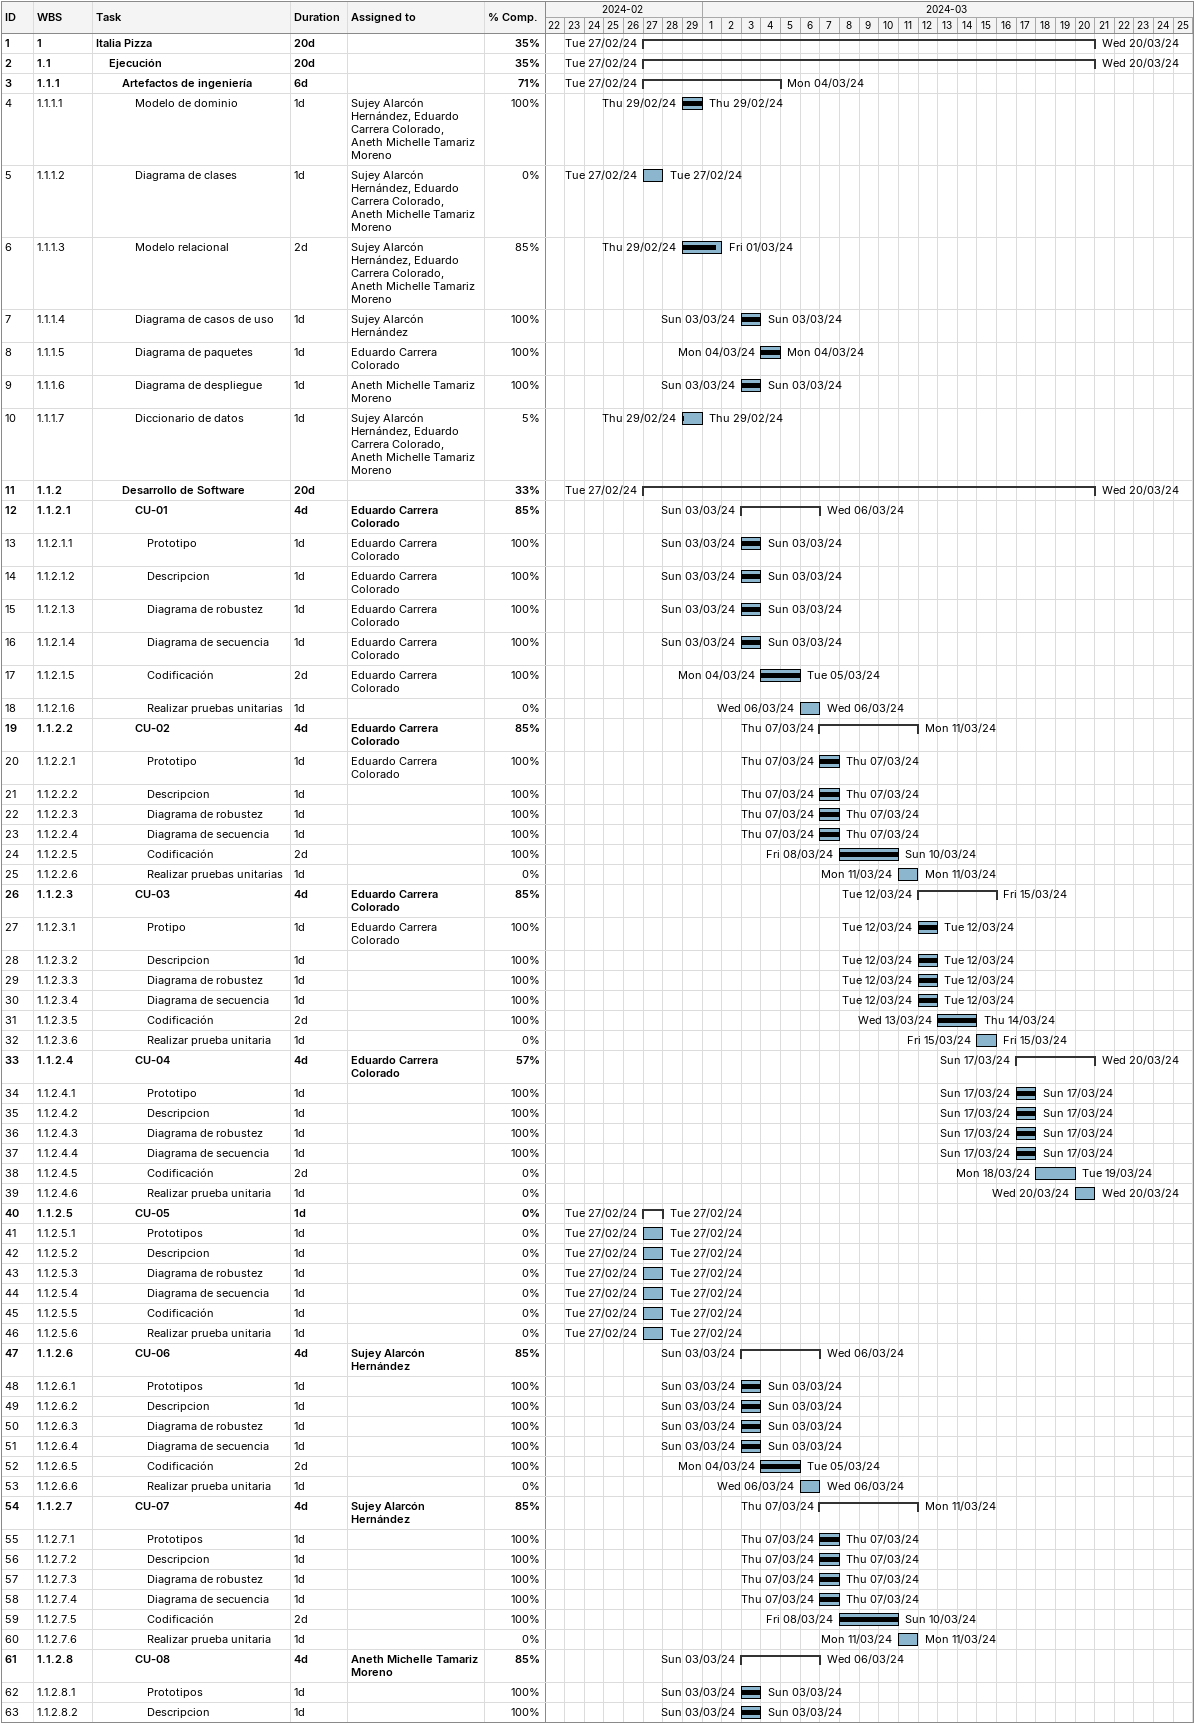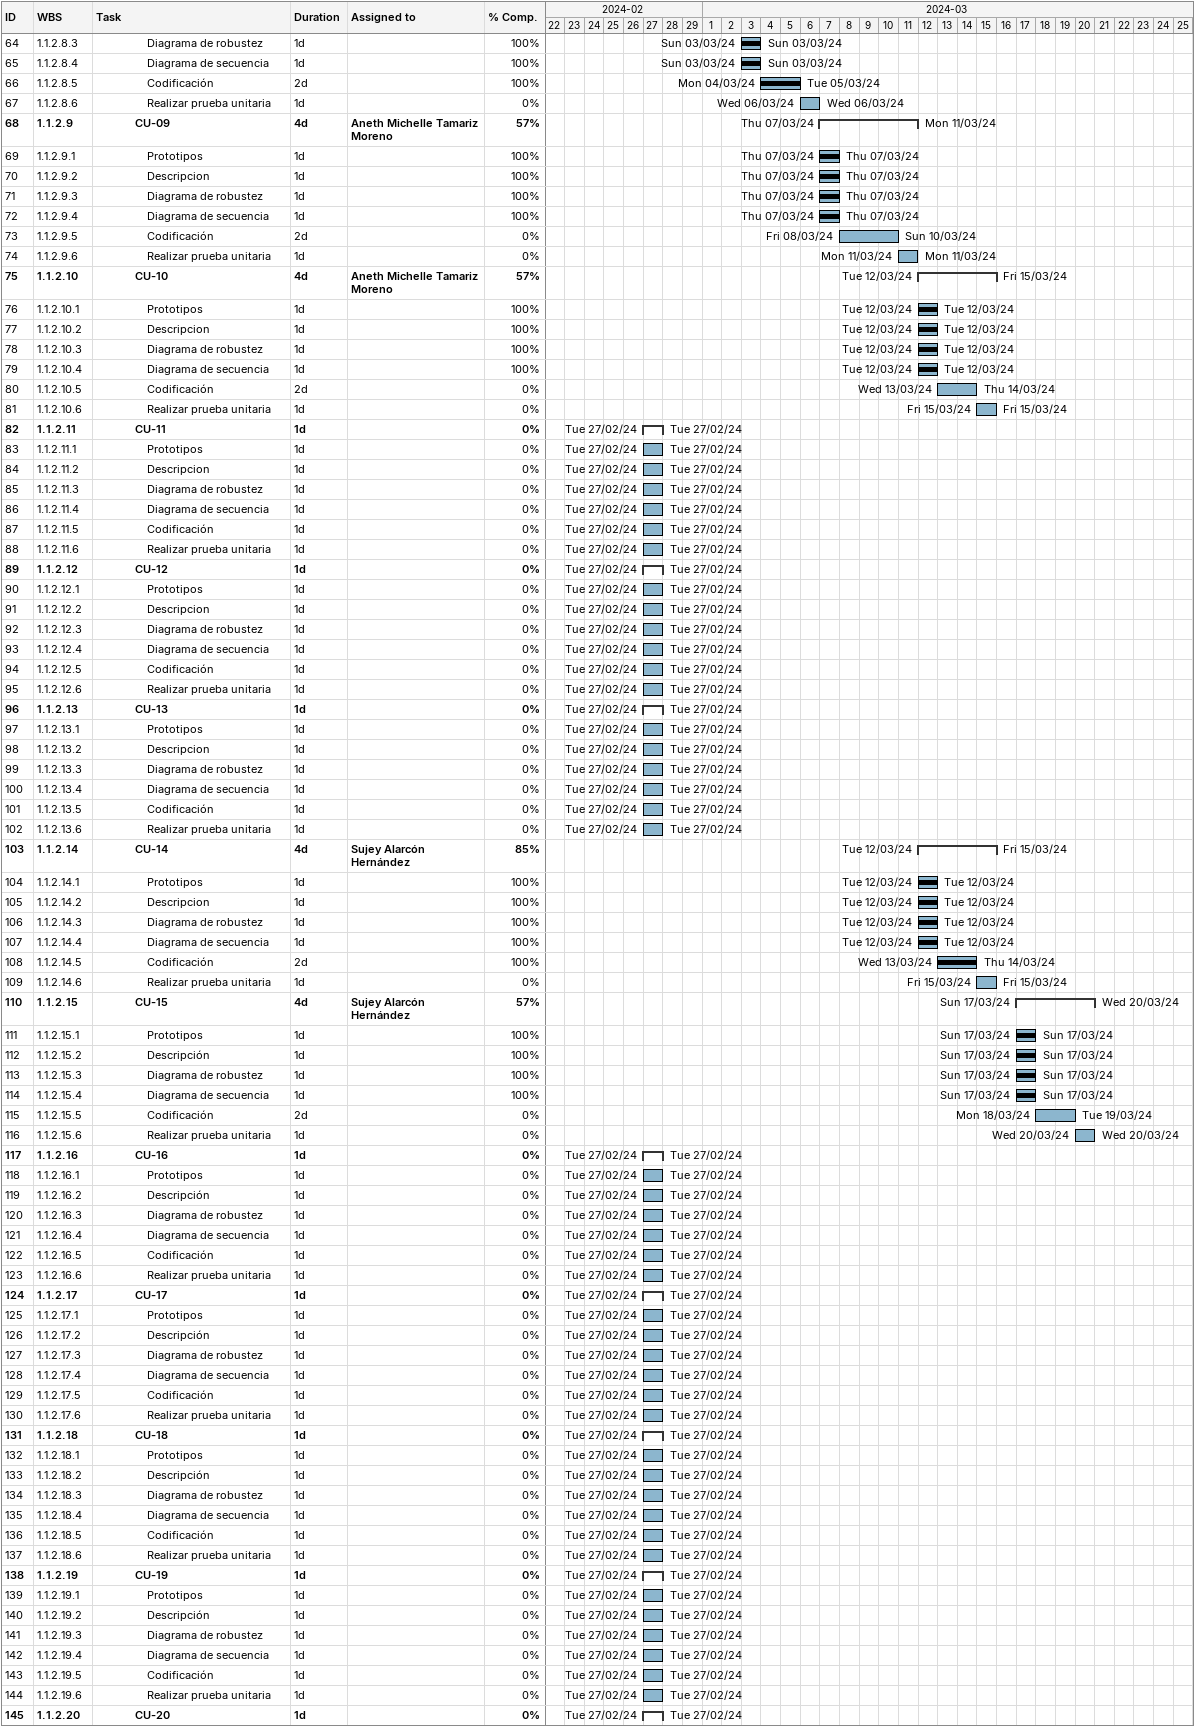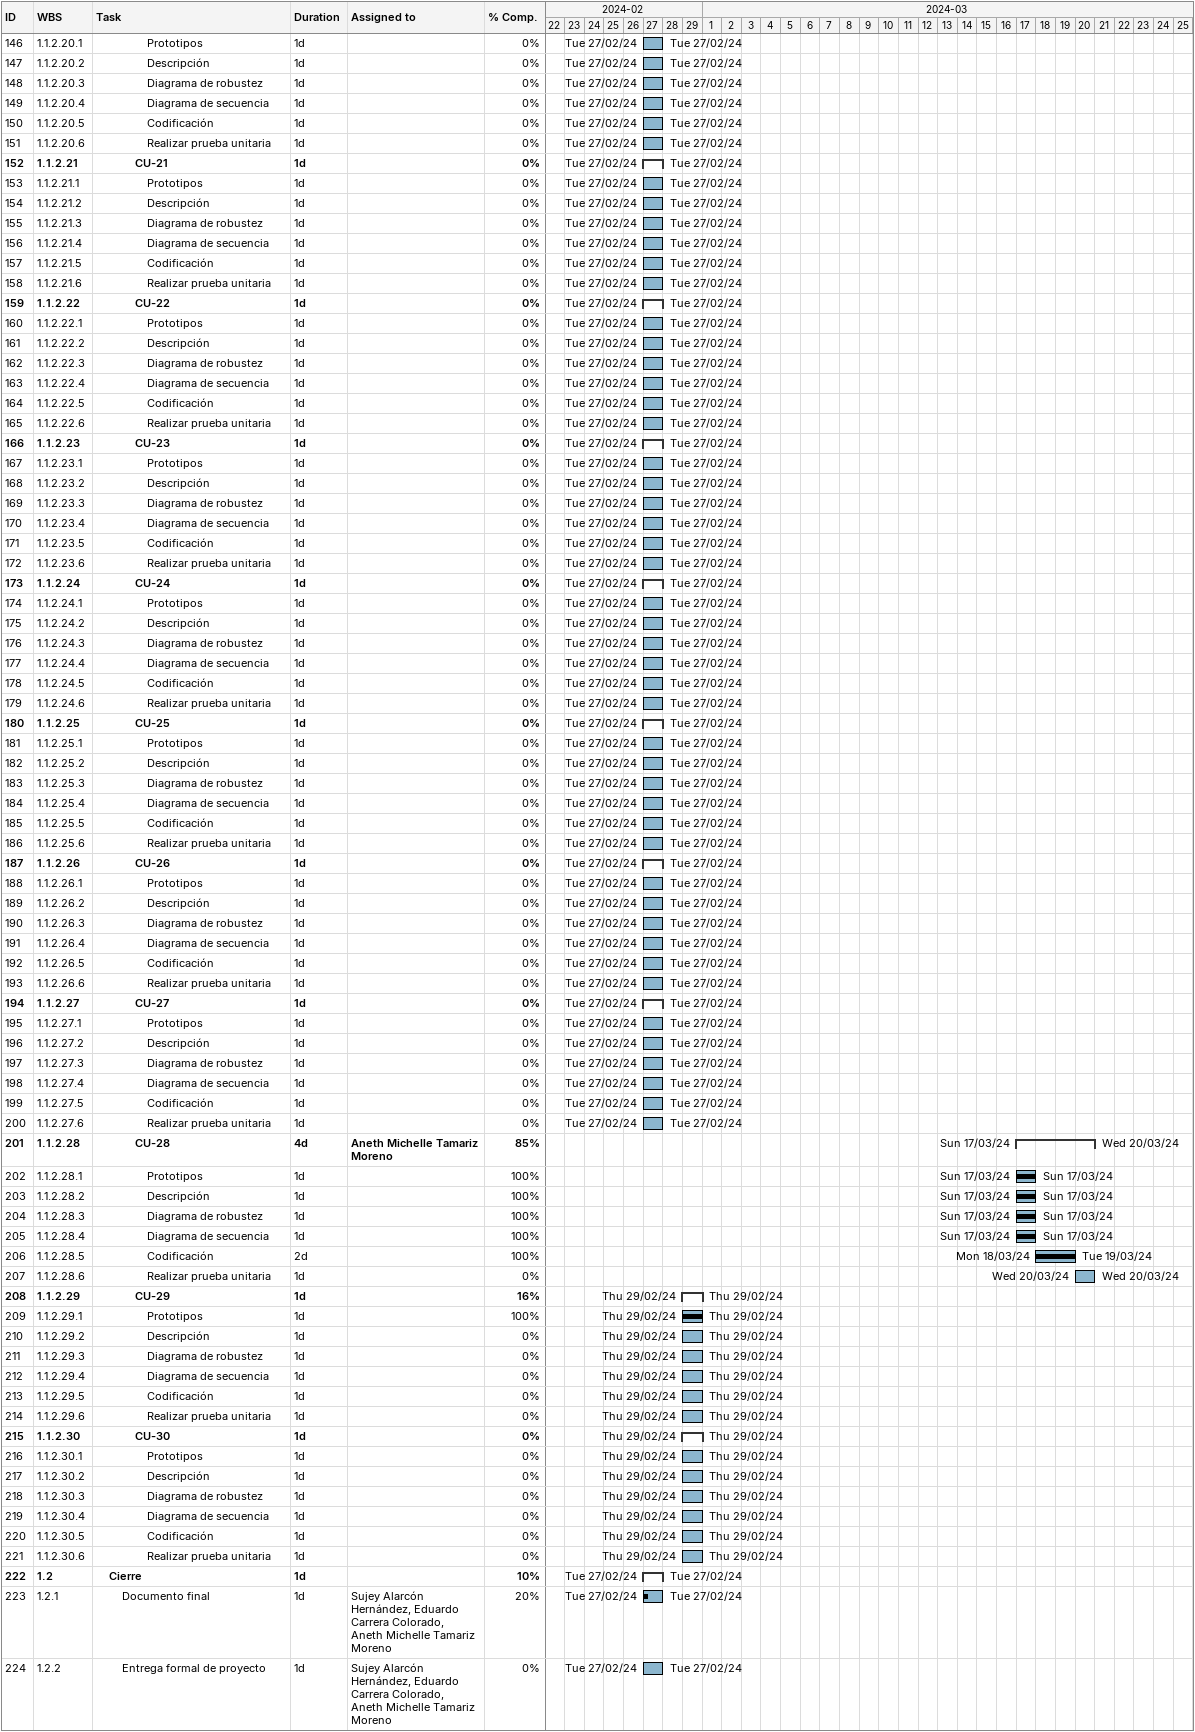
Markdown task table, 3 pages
| ID | WBS | Task | Duration | Start | Finish | Resources | % complete |
|---|---|---|---|---|---|---|---|
| 1 | 1 | **Italia Pizza** | 20d | 2024-02-27 | 2024-03-20 |  | 35 |
| 2 | 1.1 | **Ejecución** | 20d | 2024-02-27 | 2024-03-20 |  | 35 |
| 3 | 1.1.1 | **Artefactos de ingeniería** | 6d | 2024-02-27 | 2024-03-04 |  | 71 |
| 4 | 1.1.1.1 | Modelo de dominio | 1d | 2024-02-29 | 2024-02-29 | Sujey Alarcón Hernández, Eduardo Carrera Colorado, Aneth Michelle Tamariz Moreno | 100 |
| 5 | 1.1.1.2 | Diagrama de clases | 1d | 2024-02-27 | 2024-02-27 | Sujey Alarcón Hernández, Eduardo Carrera Colorado, Aneth Michelle Tamariz Moreno | 0 |
| 6 | 1.1.1.3 | Modelo relacional | 2d | 2024-02-29 | 2024-03-01 | Sujey Alarcón Hernández, Eduardo Carrera Colorado, Aneth Michelle Tamariz Moreno | 85 |
| 7 | 1.1.1.4 | Diagrama de casos de uso | 1d | 2024-03-03 | 2024-03-03 | Sujey Alarcón Hernández | 100 |
| 8 | 1.1.1.5 | Diagrama de paquetes | 1d | 2024-03-04 | 2024-03-04 | Eduardo Carrera Colorado | 100 |
| 9 | 1.1.1.6 | Diagrama de despliegue | 1d | 2024-03-03 | 2024-03-03 | Aneth Michelle Tamariz Moreno | 100 |
| 10 | 1.1.1.7 | Diccionario de datos | 1d | 2024-02-29 | 2024-02-29 | Sujey Alarcón Hernández, Eduardo Carrera Colorado, Aneth Michelle Tamariz Moreno | 5 |
| 11 | 1.1.2 | **Desarrollo de Software** | 20d | 2024-02-27 | 2024-03-20 |  | 33 |
| 12 | 1.1.2.1 | **CU-01** | 4d | 2024-03-03 | 2024-03-06 | Eduardo Carrera Colorado | 85 |
| 13 | 1.1.2.1.1 | Prototipo | 1d | 2024-03-03 | 2024-03-03 | Eduardo Carrera Colorado | 100 |
| 14 | 1.1.2.1.2 | Descripcion | 1d | 2024-03-03 | 2024-03-03 | Eduardo Carrera Colorado | 100 |
| 15 | 1.1.2.1.3 | Diagrama de robustez | 1d | 2024-03-03 | 2024-03-03 | Eduardo Carrera Colorado | 100 |
| 16 | 1.1.2.1.4 | Diagrama de secuencia | 1d | 2024-03-03 | 2024-03-03 | Eduardo Carrera Colorado | 100 |
| 17 | 1.1.2.1.5 | Codificación | 2d | 2024-03-04 | 2024-03-05 | Eduardo Carrera Colorado | 100 |
| 18 | 1.1.2.1.6 | Realizar pruebas unitarias | 1d | 2024-03-06 | 2024-03-06 |  | 0 |
| 19 | 1.1.2.2 | **CU-02** | 4d | 2024-03-07 | 2024-03-11 | Eduardo Carrera Colorado | 85 |
| 20 | 1.1.2.2.1 | Prototipo | 1d | 2024-03-07 | 2024-03-07 | Eduardo Carrera Colorado | 100 |
| 21 | 1.1.2.2.2 | Descripcion | 1d | 2024-03-07 | 2024-03-07 |  | 100 |
| 22 | 1.1.2.2.3 | Diagrama de robustez | 1d | 2024-03-07 | 2024-03-07 |  | 100 |
| 23 | 1.1.2.2.4 | Diagrama de secuencia | 1d | 2024-03-07 | 2024-03-07 |  | 100 |
| 24 | 1.1.2.2.5 | Codificación | 2d | 2024-03-08 | 2024-03-10 |  | 100 |
| 25 | 1.1.2.2.6 | Realizar pruebas unitarias | 1d | 2024-03-11 | 2024-03-11 |  | 0 |
| 26 | 1.1.2.3 | **CU-03** | 4d | 2024-03-12 | 2024-03-15 | Eduardo Carrera Colorado | 85 |
| 27 | 1.1.2.3.1 | Protipo | 1d | 2024-03-12 | 2024-03-12 | Eduardo Carrera Colorado | 100 |
| 28 | 1.1.2.3.2 | Descripcion | 1d | 2024-03-12 | 2024-03-12 |  | 100 |
| 29 | 1.1.2.3.3 | Diagrama de robustez | 1d | 2024-03-12 | 2024-03-12 |  | 100 |
| 30 | 1.1.2.3.4 | Diagrama de secuencia | 1d | 2024-03-12 | 2024-03-12 |  | 100 |
| 31 | 1.1.2.3.5 | Codificación | 2d | 2024-03-13 | 2024-03-14 |  | 100 |
| 32 | 1.1.2.3.6 | Realizar prueba unitaria | 1d | 2024-03-15 | 2024-03-15 |  | 0 |
| 33 | 1.1.2.4 | **CU-04** | 4d | 2024-03-17 | 2024-03-20 | Eduardo Carrera Colorado | 57 |
| 34 | 1.1.2.4.1 | Prototipo | 1d | 2024-03-17 | 2024-03-17 |  | 100 |
| 35 | 1.1.2.4.2 | Descripcion | 1d | 2024-03-17 | 2024-03-17 |  | 100 |
| 36 | 1.1.2.4.3 | Diagrama de robustez | 1d | 2024-03-17 | 2024-03-17 |  | 100 |
| 37 | 1.1.2.4.4 | Diagrama de secuencia | 1d | 2024-03-17 | 2024-03-17 |  | 100 |
| 38 | 1.1.2.4.5 | Codificación | 2d | 2024-03-18 | 2024-03-19 |  | 0 |
| 39 | 1.1.2.4.6 | Realizar prueba unitaria | 1d | 2024-03-20 | 2024-03-20 |  | 0 |
| 40 | 1.1.2.5 | **CU-05** | 1d | 2024-02-27 | 2024-02-27 |  | 0 |
| 41 | 1.1.2.5.1 | Prototipos | 1d | 2024-02-27 | 2024-02-27 |  | 0 |
| 42 | 1.1.2.5.2 | Descripcion | 1d | 2024-02-27 | 2024-02-27 |  | 0 |
| 43 | 1.1.2.5.3 | Diagrama de robustez | 1d | 2024-02-27 | 2024-02-27 |  | 0 |
| 44 | 1.1.2.5.4 | Diagrama de secuencia | 1d | 2024-02-27 | 2024-02-27 |  | 0 |
| 45 | 1.1.2.5.5 | Codificación | 1d | 2024-02-27 | 2024-02-27 |  | 0 |
| 46 | 1.1.2.5.6 | Realizar prueba unitaria | 1d | 2024-02-27 | 2024-02-27 |  | 0 |
| 47 | 1.1.2.6 | **CU-06** | 4d | 2024-03-03 | 2024-03-06 | Sujey Alarcón Hernández | 85 |
| 48 | 1.1.2.6.1 | Prototipos | 1d | 2024-03-03 | 2024-03-03 |  | 100 |
| 49 | 1.1.2.6.2 | Descripcion | 1d | 2024-03-03 | 2024-03-03 |  | 100 |
| 50 | 1.1.2.6.3 | Diagrama de robustez | 1d | 2024-03-03 | 2024-03-03 |  | 100 |
| 51 | 1.1.2.6.4 | Diagrama de secuencia | 1d | 2024-03-03 | 2024-03-03 |  | 100 |
| 52 | 1.1.2.6.5 | Codificación | 2d | 2024-03-04 | 2024-03-05 |  | 100 |
| 53 | 1.1.2.6.6 | Realizar prueba unitaria | 1d | 2024-03-06 | 2024-03-06 |  | 0 |
| 54 | 1.1.2.7 | **CU-07** | 4d | 2024-03-07 | 2024-03-11 | Sujey Alarcón Hernández | 85 |
| 55 | 1.1.2.7.1 | Prototipos | 1d | 2024-03-07 | 2024-03-07 |  | 100 |
| 56 | 1.1.2.7.2 | Descripcion | 1d | 2024-03-07 | 2024-03-07 |  | 100 |
| 57 | 1.1.2.7.3 | Diagrama de robustez | 1d | 2024-03-07 | 2024-03-07 |  | 100 |
| 58 | 1.1.2.7.4 | Diagrama de secuencia | 1d | 2024-03-07 | 2024-03-07 |  | 100 |
| 59 | 1.1.2.7.5 | Codificación | 2d | 2024-03-08 | 2024-03-10 |  | 100 |
| 60 | 1.1.2.7.6 | Realizar prueba unitaria | 1d | 2024-03-11 | 2024-03-11 |  | 0 |
| 61 | 1.1.2.8 | **CU-08** | 4d | 2024-03-03 | 2024-03-06 | Aneth Michelle Tamariz Moreno | 85 |
| 62 | 1.1.2.8.1 | Prototipos | 1d | 2024-03-03 | 2024-03-03 |  | 100 |
| 63 | 1.1.2.8.2 | Descripcion | 1d | 2024-03-03 | 2024-03-03 |  | 100 |
| 64 | 1.1.2.8.3 | Diagrama de robustez | 1d | 2024-03-03 | 2024-03-03 |  | 100 |
| 65 | 1.1.2.8.4 | Diagrama de secuencia | 1d | 2024-03-03 | 2024-03-03 |  | 100 |
| 66 | 1.1.2.8.5 | Codificación | 2d | 2024-03-04 | 2024-03-05 |  | 100 |
| 67 | 1.1.2.8.6 | Realizar prueba unitaria | 1d | 2024-03-06 | 2024-03-06 |  | 0 |
| 68 | 1.1.2.9 | **CU-09** | 4d | 2024-03-07 | 2024-03-11 | Aneth Michelle Tamariz Moreno | 57 |
| 69 | 1.1.2.9.1 | Prototipos | 1d | 2024-03-07 | 2024-03-07 |  | 100 |
| 70 | 1.1.2.9.2 | Descripcion | 1d | 2024-03-07 | 2024-03-07 |  | 100 |
| 71 | 1.1.2.9.3 | Diagrama de robustez | 1d | 2024-03-07 | 2024-03-07 |  | 100 |
| 72 | 1.1.2.9.4 | Diagrama de secuencia | 1d | 2024-03-07 | 2024-03-07 |  | 100 |
| 73 | 1.1.2.9.5 | Codificación | 2d | 2024-03-08 | 2024-03-10 |  | 0 |
| 74 | 1.1.2.9.6 | Realizar prueba unitaria | 1d | 2024-03-11 | 2024-03-11 |  | 0 |
| 75 | 1.1.2.10 | **CU-10** | 4d | 2024-03-12 | 2024-03-15 | Aneth Michelle Tamariz Moreno | 57 |
| 76 | 1.1.2.10.1 | Prototipos | 1d | 2024-03-12 | 2024-03-12 |  | 100 |
| 77 | 1.1.2.10.2 | Descripcion | 1d | 2024-03-12 | 2024-03-12 |  | 100 |
| 78 | 1.1.2.10.3 | Diagrama de robustez | 1d | 2024-03-12 | 2024-03-12 |  | 100 |
| 79 | 1.1.2.10.4 | Diagrama de secuencia | 1d | 2024-03-12 | 2024-03-12 |  | 100 |
| 80 | 1.1.2.10.5 | Codificación | 2d | 2024-03-13 | 2024-03-14 |  | 0 |
| 81 | 1.1.2.10.6 | Realizar prueba unitaria | 1d | 2024-03-15 | 2024-03-15 |  | 0 |
| 82 | 1.1.2.11 | **CU-11** | 1d | 2024-02-27 | 2024-02-27 |  | 0 |
| 83 | 1.1.2.11.1 | Prototipos | 1d | 2024-02-27 | 2024-02-27 |  | 0 |
| 84 | 1.1.2.11.2 | Descripcion | 1d | 2024-02-27 | 2024-02-27 |  | 0 |
| 85 | 1.1.2.11.3 | Diagrama de robustez | 1d | 2024-02-27 | 2024-02-27 |  | 0 |
| 86 | 1.1.2.11.4 | Diagrama de secuencia | 1d | 2024-02-27 | 2024-02-27 |  | 0 |
| 87 | 1.1.2.11.5 | Codificación | 1d | 2024-02-27 | 2024-02-27 |  | 0 |
| 88 | 1.1.2.11.6 | Realizar prueba unitaria | 1d | 2024-02-27 | 2024-02-27 |  | 0 |
| 89 | 1.1.2.12 | **CU-12** | 1d | 2024-02-27 | 2024-02-27 |  | 0 |
| 90 | 1.1.2.12.1 | Prototipos | 1d | 2024-02-27 | 2024-02-27 |  | 0 |
| 91 | 1.1.2.12.2 | Descripcion | 1d | 2024-02-27 | 2024-02-27 |  | 0 |
| 92 | 1.1.2.12.3 | Diagrama de robustez | 1d | 2024-02-27 | 2024-02-27 |  | 0 |
| 93 | 1.1.2.12.4 | Diagrama de secuencia | 1d | 2024-02-27 | 2024-02-27 |  | 0 |
| 94 | 1.1.2.12.5 | Codificación | 1d | 2024-02-27 | 2024-02-27 |  | 0 |
| 95 | 1.1.2.12.6 | Realizar prueba unitaria | 1d | 2024-02-27 | 2024-02-27 |  | 0 |
| 96 | 1.1.2.13 | **CU-13** | 1d | 2024-02-27 | 2024-02-27 |  | 0 |
| 97 | 1.1.2.13.1 | Prototipos | 1d | 2024-02-27 | 2024-02-27 |  | 0 |
| 98 | 1.1.2.13.2 | Descripcion | 1d | 2024-02-27 | 2024-02-27 |  | 0 |
| 99 | 1.1.2.13.3 | Diagrama de robustez | 1d | 2024-02-27 | 2024-02-27 |  | 0 |
| 100 | 1.1.2.13.4 | Diagrama de secuencia | 1d | 2024-02-27 | 2024-02-27 |  | 0 |
| 101 | 1.1.2.13.5 | Codificación | 1d | 2024-02-27 | 2024-02-27 |  | 0 |
| 102 | 1.1.2.13.6 | Realizar prueba unitaria | 1d | 2024-02-27 | 2024-02-27 |  | 0 |
| 103 | 1.1.2.14 | **CU-14** | 4d | 2024-03-12 | 2024-03-15 | Sujey Alarcón Hernández | 85 |
| 104 | 1.1.2.14.1 | Prototipos | 1d | 2024-03-12 | 2024-03-12 |  | 100 |
| 105 | 1.1.2.14.2 | Descripcion | 1d | 2024-03-12 | 2024-03-12 |  | 100 |
| 106 | 1.1.2.14.3 | Diagrama de robustez | 1d | 2024-03-12 | 2024-03-12 |  | 100 |
| 107 | 1.1.2.14.4 | Diagrama de secuencia | 1d | 2024-03-12 | 2024-03-12 |  | 100 |
| 108 | 1.1.2.14.5 | Codificación | 2d | 2024-03-13 | 2024-03-14 |  | 100 |
| 109 | 1.1.2.14.6 | Realizar prueba unitaria | 1d | 2024-03-15 | 2024-03-15 |  | 0 |
| 110 | 1.1.2.15 | **CU-15** | 4d | 2024-03-17 | 2024-03-20 | Sujey Alarcón Hernández | 57 |
| 111 | 1.1.2.15.1 | Prototipos | 1d | 2024-03-17 | 2024-03-17 |  | 100 |
| 112 | 1.1.2.15.2 | Descripción | 1d | 2024-03-17 | 2024-03-17 |  | 100 |
| 113 | 1.1.2.15.3 | Diagrama de robustez | 1d | 2024-03-17 | 2024-03-17 |  | 100 |
| 114 | 1.1.2.15.4 | Diagrama de secuencia | 1d | 2024-03-17 | 2024-03-17 |  | 100 |
| 115 | 1.1.2.15.5 | Codificación | 2d | 2024-03-18 | 2024-03-19 |  | 0 |
| 116 | 1.1.2.15.6 | Realizar prueba unitaria | 1d | 2024-03-20 | 2024-03-20 |  | 0 |
| 117 | 1.1.2.16 | **CU-16** | 1d | 2024-02-27 | 2024-02-27 |  | 0 |
| 118 | 1.1.2.16.1 | Prototipos | 1d | 2024-02-27 | 2024-02-27 |  | 0 |
| 119 | 1.1.2.16.2 | Descripción | 1d | 2024-02-27 | 2024-02-27 |  | 0 |
| 120 | 1.1.2.16.3 | Diagrama de robustez | 1d | 2024-02-27 | 2024-02-27 |  | 0 |
| 121 | 1.1.2.16.4 | Diagrama de secuencia | 1d | 2024-02-27 | 2024-02-27 |  | 0 |
| 122 | 1.1.2.16.5 | Codificación | 1d | 2024-02-27 | 2024-02-27 |  | 0 |
| 123 | 1.1.2.16.6 | Realizar prueba unitaria | 1d | 2024-02-27 | 2024-02-27 |  | 0 |
| 124 | 1.1.2.17 | **CU-17** | 1d | 2024-02-27 | 2024-02-27 |  | 0 |
| 125 | 1.1.2.17.1 | Prototipos | 1d | 2024-02-27 | 2024-02-27 |  | 0 |
| 126 | 1.1.2.17.2 | Descripción | 1d | 2024-02-27 | 2024-02-27 |  | 0 |
| 127 | 1.1.2.17.3 | Diagrama de robustez | 1d | 2024-02-27 | 2024-02-27 |  | 0 |
| 128 | 1.1.2.17.4 | Diagrama de secuencia | 1d | 2024-02-27 | 2024-02-27 |  | 0 |
| 129 | 1.1.2.17.5 | Codificación | 1d | 2024-02-27 | 2024-02-27 |  | 0 |
| 130 | 1.1.2.17.6 | Realizar prueba unitaria | 1d | 2024-02-27 | 2024-02-27 |  | 0 |
| 131 | 1.1.2.18 | **CU-18** | 1d | 2024-02-27 | 2024-02-27 |  | 0 |
| 132 | 1.1.2.18.1 | Prototipos | 1d | 2024-02-27 | 2024-02-27 |  | 0 |
| 133 | 1.1.2.18.2 | Descripción | 1d | 2024-02-27 | 2024-02-27 |  | 0 |
| 134 | 1.1.2.18.3 | Diagrama de robustez | 1d | 2024-02-27 | 2024-02-27 |  | 0 |
| 135 | 1.1.2.18.4 | Diagrama de secuencia | 1d | 2024-02-27 | 2024-02-27 |  | 0 |
| 136 | 1.1.2.18.5 | Codificación | 1d | 2024-02-27 | 2024-02-27 |  | 0 |
| 137 | 1.1.2.18.6 | Realizar prueba unitaria | 1d | 2024-02-27 | 2024-02-27 |  | 0 |
| 138 | 1.1.2.19 | **CU-19** | 1d | 2024-02-27 | 2024-02-27 |  | 0 |
| 139 | 1.1.2.19.1 | Prototipos | 1d | 2024-02-27 | 2024-02-27 |  | 0 |
| 140 | 1.1.2.19.2 | Descripción | 1d | 2024-02-27 | 2024-02-27 |  | 0 |
| 141 | 1.1.2.19.3 | Diagrama de robustez | 1d | 2024-02-27 | 2024-02-27 |  | 0 |
| 142 | 1.1.2.19.4 | Diagrama de secuencia | 1d | 2024-02-27 | 2024-02-27 |  | 0 |
| 143 | 1.1.2.19.5 | Codificación | 1d | 2024-02-27 | 2024-02-27 |  | 0 |
| 144 | 1.1.2.19.6 | Realizar prueba unitaria | 1d | 2024-02-27 | 2024-02-27 |  | 0 |
| 145 | 1.1.2.20 | **CU-20** | 1d | 2024-02-27 | 2024-02-27 |  | 0 |
| 146 | 1.1.2.20.1 | Prototipos | 1d | 2024-02-27 | 2024-02-27 |  | 0 |
| 147 | 1.1.2.20.2 | Descripción | 1d | 2024-02-27 | 2024-02-27 |  | 0 |
| 148 | 1.1.2.20.3 | Diagrama de robustez | 1d | 2024-02-27 | 2024-02-27 |  | 0 |
| 149 | 1.1.2.20.4 | Diagrama de secuencia | 1d | 2024-02-27 | 2024-02-27 |  | 0 |
| 150 | 1.1.2.20.5 | Codificación | 1d | 2024-02-27 | 2024-02-27 |  | 0 |
| 151 | 1.1.2.20.6 | Realizar prueba unitaria | 1d | 2024-02-27 | 2024-02-27 |  | 0 |
| 152 | 1.1.2.21 | **CU-21** | 1d | 2024-02-27 | 2024-02-27 |  | 0 |
| 153 | 1.1.2.21.1 | Prototipos | 1d | 2024-02-27 | 2024-02-27 |  | 0 |
| 154 | 1.1.2.21.2 | Descripción | 1d | 2024-02-27 | 2024-02-27 |  | 0 |
| 155 | 1.1.2.21.3 | Diagrama de robustez | 1d | 2024-02-27 | 2024-02-27 |  | 0 |
| 156 | 1.1.2.21.4 | Diagrama de secuencia | 1d | 2024-02-27 | 2024-02-27 |  | 0 |
| 157 | 1.1.2.21.5 | Codificación | 1d | 2024-02-27 | 2024-02-27 |  | 0 |
| 158 | 1.1.2.21.6 | Realizar prueba unitaria | 1d | 2024-02-27 | 2024-02-27 |  | 0 |
| 159 | 1.1.2.22 | **CU-22** | 1d | 2024-02-27 | 2024-02-27 |  | 0 |
| 160 | 1.1.2.22.1 | Prototipos | 1d | 2024-02-27 | 2024-02-27 |  | 0 |
| 161 | 1.1.2.22.2 | Descripción | 1d | 2024-02-27 | 2024-02-27 |  | 0 |
| 162 | 1.1.2.22.3 | Diagrama de robustez | 1d | 2024-02-27 | 2024-02-27 |  | 0 |
| 163 | 1.1.2.22.4 | Diagrama de secuencia | 1d | 2024-02-27 | 2024-02-27 |  | 0 |
| 164 | 1.1.2.22.5 | Codificación | 1d | 2024-02-27 | 2024-02-27 |  | 0 |
| 165 | 1.1.2.22.6 | Realizar prueba unitaria | 1d | 2024-02-27 | 2024-02-27 |  | 0 |
| 166 | 1.1.2.23 | **CU-23** | 1d | 2024-02-27 | 2024-02-27 |  | 0 |
| 167 | 1.1.2.23.1 | Prototipos | 1d | 2024-02-27 | 2024-02-27 |  | 0 |
| 168 | 1.1.2.23.2 | Descripción | 1d | 2024-02-27 | 2024-02-27 |  | 0 |
| 169 | 1.1.2.23.3 | Diagrama de robustez | 1d | 2024-02-27 | 2024-02-27 |  | 0 |
| 170 | 1.1.2.23.4 | Diagrama de secuencia | 1d | 2024-02-27 | 2024-02-27 |  | 0 |
| 171 | 1.1.2.23.5 | Codificación | 1d | 2024-02-27 | 2024-02-27 |  | 0 |
| 172 | 1.1.2.23.6 | Realizar prueba unitaria | 1d | 2024-02-27 | 2024-02-27 |  | 0 |
| 173 | 1.1.2.24 | **CU-24** | 1d | 2024-02-27 | 2024-02-27 |  | 0 |
| 174 | 1.1.2.24.1 | Prototipos | 1d | 2024-02-27 | 2024-02-27 |  | 0 |
| 175 | 1.1.2.24.2 | Descripción | 1d | 2024-02-27 | 2024-02-27 |  | 0 |
| 176 | 1.1.2.24.3 | Diagrama de robustez | 1d | 2024-02-27 | 2024-02-27 |  | 0 |
| 177 | 1.1.2.24.4 | Diagrama de secuencia | 1d | 2024-02-27 | 2024-02-27 |  | 0 |
| 178 | 1.1.2.24.5 | Codificación | 1d | 2024-02-27 | 2024-02-27 |  | 0 |
| 179 | 1.1.2.24.6 | Realizar prueba unitaria | 1d | 2024-02-27 | 2024-02-27 |  | 0 |
| 180 | 1.1.2.25 | **CU-25** | 1d | 2024-02-27 | 2024-02-27 |  | 0 |
| 181 | 1.1.2.25.1 | Prototipos | 1d | 2024-02-27 | 2024-02-27 |  | 0 |
| 182 | 1.1.2.25.2 | Descripción | 1d | 2024-02-27 | 2024-02-27 |  | 0 |
| 183 | 1.1.2.25.3 | Diagrama de robustez | 1d | 2024-02-27 | 2024-02-27 |  | 0 |
| 184 | 1.1.2.25.4 | Diagrama de secuencia | 1d | 2024-02-27 | 2024-02-27 |  | 0 |
| 185 | 1.1.2.25.5 | Codificación | 1d | 2024-02-27 | 2024-02-27 |  | 0 |
| 186 | 1.1.2.25.6 | Realizar prueba unitaria | 1d | 2024-02-27 | 2024-02-27 |  | 0 |
| 187 | 1.1.2.26 | **CU-26** | 1d | 2024-02-27 | 2024-02-27 |  | 0 |
| 188 | 1.1.2.26.1 | Prototipos | 1d | 2024-02-27 | 2024-02-27 |  | 0 |
| 189 | 1.1.2.26.2 | Descripción | 1d | 2024-02-27 | 2024-02-27 |  | 0 |
| 190 | 1.1.2.26.3 | Diagrama de robustez | 1d | 2024-02-27 | 2024-02-27 |  | 0 |
| 191 | 1.1.2.26.4 | Diagrama de secuencia | 1d | 2024-02-27 | 2024-02-27 |  | 0 |
| 192 | 1.1.2.26.5 | Codificación | 1d | 2024-02-27 | 2024-02-27 |  | 0 |
| 193 | 1.1.2.26.6 | Realizar prueba unitaria | 1d | 2024-02-27 | 2024-02-27 |  | 0 |
| 194 | 1.1.2.27 | **CU-27** | 1d | 2024-02-27 | 2024-02-27 |  | 0 |
| 195 | 1.1.2.27.1 | Prototipos | 1d | 2024-02-27 | 2024-02-27 |  | 0 |
| 196 | 1.1.2.27.2 | Descripción | 1d | 2024-02-27 | 2024-02-27 |  | 0 |
| 197 | 1.1.2.27.3 | Diagrama de robustez | 1d | 2024-02-27 | 2024-02-27 |  | 0 |
| 198 | 1.1.2.27.4 | Diagrama de secuencia | 1d | 2024-02-27 | 2024-02-27 |  | 0 |
| 199 | 1.1.2.27.5 | Codificación | 1d | 2024-02-27 | 2024-02-27 |  | 0 |
| 200 | 1.1.2.27.6 | Realizar prueba unitaria | 1d | 2024-02-27 | 2024-02-27 |  | 0 |
| 201 | 1.1.2.28 | **CU-28** | 4d | 2024-03-17 | 2024-03-20 | Aneth Michelle Tamariz Moreno | 85 |
| 202 | 1.1.2.28.1 | Prototipos | 1d | 2024-03-17 | 2024-03-17 |  | 100 |
| 203 | 1.1.2.28.2 | Descripción | 1d | 2024-03-17 | 2024-03-17 |  | 100 |
| 204 | 1.1.2.28.3 | Diagrama de robustez | 1d | 2024-03-17 | 2024-03-17 |  | 100 |
| 205 | 1.1.2.28.4 | Diagrama de secuencia | 1d | 2024-03-17 | 2024-03-17 |  | 100 |
| 206 | 1.1.2.28.5 | Codificación | 2d | 2024-03-18 | 2024-03-19 |  | 100 |
| 207 | 1.1.2.28.6 | Realizar prueba unitaria | 1d | 2024-03-20 | 2024-03-20 |  | 0 |
| 208 | 1.1.2.29 | **CU-29** | 1d | 2024-02-29 | 2024-02-29 |  | 16 |
| 209 | 1.1.2.29.1 | Prototipos | 1d | 2024-02-29 | 2024-02-29 |  | 100 |
| 210 | 1.1.2.29.2 | Descripción | 1d | 2024-02-29 | 2024-02-29 |  | 0 |
| 211 | 1.1.2.29.3 | Diagrama de robustez | 1d | 2024-02-29 | 2024-02-29 |  | 0 |
| 212 | 1.1.2.29.4 | Diagrama de secuencia | 1d | 2024-02-29 | 2024-02-29 |  | 0 |
| 213 | 1.1.2.29.5 | Codificación | 1d | 2024-02-29 | 2024-02-29 |  | 0 |
| 214 | 1.1.2.29.6 | Realizar prueba unitaria | 1d | 2024-02-29 | 2024-02-29 |  | 0 |
| 215 | 1.1.2.30 | **CU-30** | 1d | 2024-02-29 | 2024-02-29 |  | 0 |
| 216 | 1.1.2.30.1 | Prototipos | 1d | 2024-02-29 | 2024-02-29 |  | 0 |
| 217 | 1.1.2.30.2 | Descripción | 1d | 2024-02-29 | 2024-02-29 |  | 0 |
| 218 | 1.1.2.30.3 | Diagrama de robustez | 1d | 2024-02-29 | 2024-02-29 |  | 0 |
| 219 | 1.1.2.30.4 | Diagrama de secuencia | 1d | 2024-02-29 | 2024-02-29 |  | 0 |
| 220 | 1.1.2.30.5 | Codificación | 1d | 2024-02-29 | 2024-02-29 |  | 0 |
| 221 | 1.1.2.30.6 | Realizar prueba unitaria | 1d | 2024-02-29 | 2024-02-29 |  | 0 |
| 222 | 1.2 | **Cierre** | 1d | 2024-02-27 | 2024-02-27 |  | 10 |
| 223 | 1.2.1 | Documento final | 1d | 2024-02-27 | 2024-02-27 | Sujey Alarcón Hernández, Eduardo Carrera Colorado, Aneth Michelle Tamariz Moreno | 20 |
| 224 | 1.2.2 | Entrega formal de proyecto | 1d | 2024-02-27 | 2024-02-27 | Sujey Alarcón Hernández, Eduardo Carrera Colorado, Aneth Michelle Tamariz Moreno | 0 |
